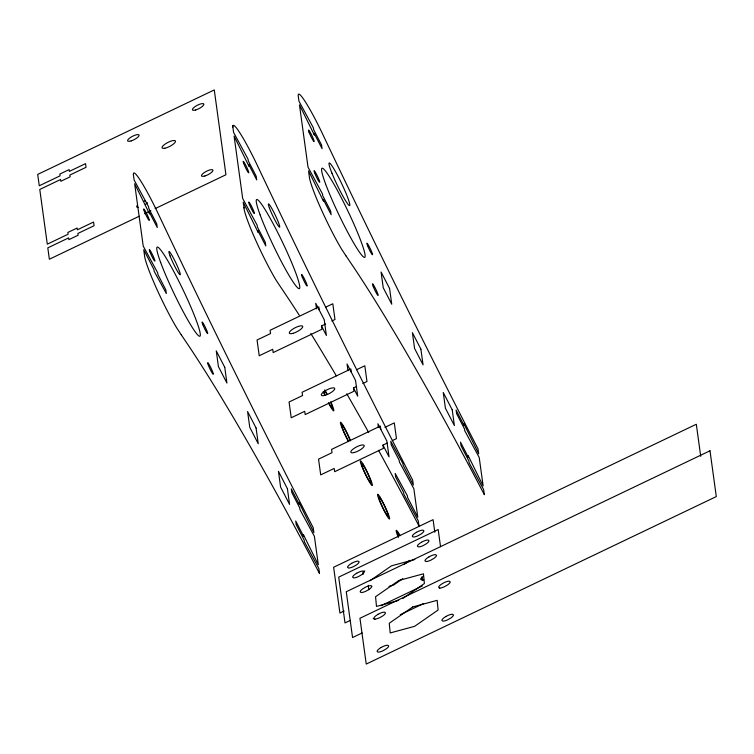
<?xml version="1.0" encoding="UTF-8"?>
<svg xmlns="http://www.w3.org/2000/svg" width="754" height="754" viewBox="0 0 754 754"><rect width="100%" height="100%" fill="white"/><g stroke="black" fill="none" stroke-linecap="round" stroke-linejoin="round"><path stroke-width="1.13" d="M364.785 570.938L362.91 572.239L363.117 574.397M369.884 580.816L391.486 565.811L414.804 559.496M404.257 564.228L409.884 560.316M402.777 578.667L393.381 585.189L388.941 586.395M402.806 598.497L424.408 583.502L423.456 573.813L399.026 580.429L375.549 596.734L376.5 606.423L398.706 600.401M139.236 216.228L49.368 259.225L47.804 247.859L68.623 237.896L68.868 239.668L78.114 235.239L77.879 233.467L94.071 225.719L93.562 222.044L77.37 229.791L77.125 228.019L67.869 232.449L68.114 234.221L47.295 244.183L39.774 189.461L60.584 179.499L60.829 181.271L70.084 176.841L69.839 175.069L86.031 167.322L85.522 163.646L69.33 171.394L69.095 169.622L59.839 174.051L60.084 175.823L39.265 185.786L37.7 174.41L214.268 89.933L225.936 174.749L155.098 208.641M144.523 213.693L150.866 210.658M325.539 307.236L332.806 303.768L334.974 319.507L331.864 321.006M319.319 310.224L318.867 306.944L270.092 330.271L270.545 333.551L257.057 340.007L259.225 355.756L272.712 349.3L273.165 352.58L321.93 329.253L321.487 325.964L325.634 323.984M356.51 369.743L364.813 365.775L366.981 381.515L362.825 383.503M351.317 372.231L350.864 368.951L302.1 392.278L302.552 395.558L289.055 402.014L291.223 417.763L304.72 411.307L305.172 414.587L353.937 391.26L353.485 387.971L356.604 386.482M384.955 427.358L394.295 422.89L396.463 438.639L392.306 440.628M380.798 429.346L380.355 426.067L331.581 449.403L332.033 452.683L318.546 459.139L320.704 474.888L334.201 468.432L334.653 471.712L383.418 448.376L382.966 445.096L387.122 443.107M344.154 611.023L339.922 613.049L333.617 567.253L433.079 519.666L434.813 532.258M350.308 620.391L345.012 622.927L338.716 577.121L438.178 529.534L440.543 546.707M380.987 605.707L422.259 585.971M362.108 632.974L352.561 637.545L346.256 591.739L696.31 424.257L700.72 456.311M400.289 614.699L423.625 603.539M439.525 588.016L438.649 587.375A6.616 1.932 -27.3 0 1 441.373 584.237L444.238 582.578A6.334 1.857 -27.3 0 1 449.346 581.193L450.213 581.843A6.616 1.932 -27.3 0 1 447.499 584.972L444.634 586.631A6.334 1.857 -27.3 0 1 439.525 588.016L439.761 588.393M324.776 390.713L325.059 391.147A10.735 1.056 64.4 0 1 326.944 394.483M399.46 535.293L398.555 533.926A10.735 1.056 64.4 0 0 398.357 536.443M371.76 586.301L370.883 585.66A6.334 1.857 -27.3 0 0 365.775 587.036L362.91 588.695A6.616 1.932 -27.3 0 0 360.195 591.833L361.062 592.474A6.334 1.857 -27.3 0 0 366.171 591.089L369.036 589.439A6.616 1.932 -27.3 0 0 371.76 586.301M374.992 619.383L374.125 618.742A6.334 1.857 -27.3 0 0 373.164 618.761M321.487 325.964L326.388 335.473L324.22 319.724L315.728 303.268L316.501 308.886M353.485 387.971L357.707 396.161L355.549 380.412L347.047 363.956L347.98 370.704M382.966 445.096L389.036 456.849L386.868 441.099L377.905 423.729L378.367 427.103M232.656 125.55L233.599 132.45L248.047 159.141L248.292 160.913L256.2 176.238L256.709 179.914L248.801 164.589L249.046 166.361L234.108 136.116L242.684 198.49L257.133 225.182L257.378 226.954L265.295 242.279L265.794 245.955L257.887 230.63L258.132 232.402L243.193 202.166L244.089 207.953L243.919 207.463M368.32 585.349L368.744 589.656M299.253 315.21A535.783 52.667 64.4 0 0 289.348 300.026L276.36 280.611A47.653 4.684 64.4 0 1 255.238 239.169A47.653 4.684 64.4 0 1 243.957 207.699M310.818 333.551A535.783 52.667 64.4 0 1 320.478 349.281L331.732 368.046A535.783 52.667 64.4 0 1 336.341 375.86M346.746 393.758A535.783 52.667 64.4 0 1 368.687 432.523M378.508 450.279A535.783 52.667 64.4 0 1 418.979 525.943L418.291 520.882L403.842 494.19L403.597 492.419L395.68 477.094L395.181 473.418L407.367 495.736L407.612 497.508L417.782 517.216L413.861 488.733L399.413 462.042L399.168 460.27L391.26 444.945L390.751 441.269L402.947 463.578L403.183 465.35L413.362 485.058L412.683 480.138A1067.749 104.957 64.4 0 1 347.302 350.902L334.239 324.531A1067.749 104.957 64.4 0 1 256.841 164.372A45.051 4.43 64.4 0 0 232.863 127.115M423.72 579.685A6.334 1.857 -27.3 0 1 421.524 579.958L420.657 579.317A6.616 1.932 -27.3 0 1 423.371 576.179M147.482 202.703A6.437 1.885 -27.3 0 1 145.381 204.438M138.387 207.359A6.437 1.885 -27.3 0 1 137.398 205.295M143.882 201.299A6.437 1.885 -27.3 0 1 145.286 200.856M330.817 402.674A10.735 1.056 64.4 0 1 329.46 404.078M324.795 394.417A10.735 1.056 64.4 0 1 323.956 392.287M330.77 401.778A13.657 1.338 64.4 0 1 333.692 410.873A13.657 1.338 64.4 0 1 328.376 402.721M324.842 395.313A13.657 1.338 64.4 0 1 323.23 391.43M324.748 389.856A13.657 1.338 64.4 0 1 327.227 394.37M348.508 441.618A13.657 1.338 64.4 0 1 341.505 426.613A13.657 1.338 64.4 0 1 341.76 423.418L342.91 425.162A13.657 1.338 64.4 0 1 350.233 439.836M348.056 440.11A10.735 1.056 64.4 0 1 342.552 428.319A10.735 1.056 64.4 0 1 342.75 425.803L343.654 427.179A10.735 1.056 64.4 0 1 350.252 440.836M398.376 537.442A13.657 1.338 64.4 0 1 397.565 531.542L398.715 533.285A13.657 1.338 64.4 0 1 400.101 535.66M421.703 578.073A10.735 1.056 64.4 0 1 422.937 580.542M421.58 577.178A13.657 1.338 64.4 0 1 423.154 580.326M412.721 606.951L389.243 623.256L390.186 632.945L414.615 626.329L438.102 610.024L437.15 600.335L412.721 606.951M351.647 563.332L350.271 564.209A6.616 1.932 -27.3 0 0 347.556 567.347L348.423 567.988A6.334 1.857 -27.3 0 0 353.532 566.603L356.397 564.944A6.616 1.932 -27.3 0 0 359.121 561.815L358.244 561.164A6.334 1.857 -27.3 0 0 353.136 562.55L351.647 563.332M416.415 532.352L415.039 533.219A6.616 1.932 -27.3 0 0 412.325 536.358L413.192 536.999A6.334 1.857 -27.3 0 0 418.3 535.613L421.166 533.964A6.616 1.932 -27.3 0 0 423.88 530.825L423.013 530.175A6.334 1.857 -27.3 0 0 417.904 531.561L416.415 532.352M356.746 573.21L355.37 574.077A6.616 1.932 -27.3 0 0 352.655 577.215L353.522 577.856A6.334 1.857 -27.3 0 0 358.631 576.48L361.496 574.821A6.616 1.932 -27.3 0 0 364.21 571.683L363.343 571.042A6.334 1.857 -27.3 0 0 358.235 572.427L356.746 573.21M421.514 542.22L420.138 543.087A6.616 1.932 -27.3 0 0 417.414 546.226L418.291 546.867A6.334 1.857 -27.3 0 0 423.399 545.491L426.264 543.832A6.616 1.932 -27.3 0 0 428.979 540.693L428.112 540.053A6.334 1.857 -27.3 0 0 423.003 541.438L421.514 542.22M429.054 556.838L427.678 557.706A6.616 1.932 -27.3 0 0 424.964 560.844L425.831 561.485A6.334 1.857 -27.3 0 0 430.939 560.109L433.804 558.45A6.616 1.932 -27.3 0 0 436.519 555.312L435.652 554.671A6.334 1.857 -27.3 0 0 430.543 556.056L429.054 556.838M377.98 614.35L376.604 615.226A6.616 1.932 -27.3 0 0 373.89 618.365L374.757 619.006A6.334 1.857 -27.3 0 0 379.865 617.62L382.73 615.961A6.616 1.932 -27.3 0 0 385.445 612.832L384.578 612.182A6.334 1.857 -27.3 0 0 379.469 613.567L377.98 614.35M381.213 647.441L379.837 648.308A6.616 1.932 -27.3 0 0 377.123 651.447L377.999 652.087A6.334 1.857 -27.3 0 0 383.107 650.702L385.963 649.053A6.616 1.932 -27.3 0 0 388.687 645.914L387.81 645.273A6.334 1.857 -27.3 0 0 382.702 646.649L381.213 647.441M445.982 616.452L444.606 617.319A6.616 1.932 -27.3 0 0 441.891 620.457L442.758 621.098A6.334 1.857 -27.3 0 0 447.867 619.713L450.732 618.063A6.616 1.932 -27.3 0 0 453.456 614.925L452.579 614.284A6.334 1.857 -27.3 0 0 447.471 615.66L445.982 616.452M709.995 450.779L359.95 618.271L366.246 664.067L716.3 496.584L709.995 450.779M346.105 256.03L341.713 249.348A47.653 4.684 64.4 0 1 320.591 207.906A47.653 4.684 64.4 0 1 309.3 176.436L308.546 170.894L323.475 201.13L323.23 199.358L331.147 214.692L330.638 211.016L322.731 195.691L322.486 193.919L308.037 167.218L299.451 104.853L314.39 135.089L314.145 133.317L322.062 148.651L321.553 144.975L313.645 129.641L313.4 127.869L298.952 101.177L298.216 95.843A45.051 4.43 64.4 0 1 322.184 133.109A1067.749 104.957 64.4 0 0 399.592 293.268L412.655 319.63A1067.749 104.957 64.4 0 0 478.027 448.875L478.705 453.795L463.776 423.559L464.012 425.331L456.104 409.997L456.613 413.673L464.521 428.998L464.766 430.77L479.214 457.471L483.135 485.944L468.196 455.708L468.441 457.48L460.524 442.155L461.033 445.821L468.941 461.156L469.186 462.928L483.634 489.619L484.332 494.671A535.783 52.667 64.4 0 0 397.075 336.784L385.822 318.009A535.783 52.667 64.4 0 0 354.7 268.754L346.105 256.03M181.299 334.88L176.898 328.197A47.653 4.684 64.4 0 1 155.776 286.756A47.653 4.684 64.4 0 1 144.495 255.295L143.731 249.753L153.901 269.461L154.146 271.233L166.332 293.551L165.823 289.875L157.916 274.541L157.671 272.769L143.222 246.077L134.646 183.712L149.575 213.947L149.339 212.176L157.247 227.501L156.738 223.825L148.83 208.5L148.585 206.728L134.137 180.036L133.401 174.702A45.051 4.43 64.4 0 1 157.379 211.968A1067.749 104.957 64.4 0 0 234.777 372.118L247.84 398.489A1067.749 104.957 64.4 0 0 313.221 527.725L313.89 532.654L298.961 502.409L299.206 504.181L291.289 488.856L291.798 492.532L299.706 507.857L299.951 509.629L314.399 536.32L318.32 564.803L303.381 534.567L303.626 536.339L295.719 521.005L296.218 524.68L304.135 540.015L304.371 541.787L318.819 568.478L319.517 573.53A535.783 52.667 64.4 0 0 232.26 415.642L221.016 396.868A535.783 52.667 64.4 0 0 189.885 347.613L181.299 334.88M362.863 463.814L361.713 462.07A13.657 1.338 64.4 0 0 364.842 473.182A13.657 1.338 64.4 0 0 372.269 484.426A13.657 1.338 64.4 0 0 362.863 463.814M363.607 465.821L362.702 464.455A10.735 1.056 64.4 0 0 365.162 473.192A10.735 1.056 64.4 0 0 371.006 482.032A10.735 1.056 64.4 0 0 363.607 465.821M380.12 497.254L378.97 495.51A13.657 1.338 64.4 0 0 382.099 506.622A13.657 1.338 64.4 0 0 389.526 517.866A13.657 1.338 64.4 0 0 380.12 497.254M380.864 499.261L379.959 497.894A10.735 1.056 64.4 0 0 382.429 506.631A10.735 1.056 64.4 0 0 388.263 515.472A10.735 1.056 64.4 0 0 380.864 499.261M389.573 288.452L381.072 271.996L383.239 287.745L391.741 304.201L389.573 288.452M420.892 349.149L412.4 332.684L414.568 348.433L423.06 364.889L420.892 349.149M452.221 409.837L443.248 392.466L445.416 408.206L454.389 425.576L452.221 409.837M224.758 367.311L216.266 350.855L218.424 366.604L226.926 383.06L224.758 367.311M256.077 427.999L247.585 411.543L249.753 427.292L258.245 443.748L256.077 427.999M287.406 488.686L278.443 471.316L280.601 487.065L289.574 504.435L287.406 488.686M269.546 208.349A12.884 1.263 64.4 0 0 279.291 227.048A12.884 1.263 64.4 0 0 273.287 211.186A12.884 1.263 64.4 0 0 269.546 208.349M243.655 163.335A6.437 0.631 64.4 0 0 248.547 172.817A6.437 0.631 64.4 0 0 245.691 165.126A6.437 0.631 64.4 0 0 243.655 163.335M302.26 277.02A6.437 0.631 64.4 0 0 307.057 286.039A6.437 0.631 64.4 0 0 303.758 277.632A6.437 0.631 64.4 0 0 302.26 277.02M249.254 204.023A6.437 0.631 64.4 0 0 254.145 213.505A6.437 0.631 64.4 0 0 251.289 205.814A6.437 0.631 64.4 0 0 249.254 204.023M131.177 140.904A6.437 1.885 -27.3 0 0 139.085 135.023A6.437 1.885 -27.3 0 0 129.801 137.935A6.437 1.885 -27.3 0 0 131.177 140.904M195.616 110.009A6.437 1.885 -27.3 0 0 203.891 104.137A6.437 1.885 -27.3 0 0 194.852 106.748A6.437 1.885 -27.3 0 0 195.616 110.009M204.909 175.993A6.437 1.885 -27.3 0 0 212.958 170.112A6.437 1.885 -27.3 0 0 203.75 172.92A6.437 1.885 -27.3 0 0 204.909 175.993M164.815 148.255A7.512 2.196 -27.3 0 0 175.484 141.601A7.512 2.196 -27.3 0 0 165.993 143.496A7.512 2.196 -27.3 0 0 164.815 148.255M260.158 214.984A49.387 4.854 64.4 0 0 297.698 287.839A49.387 4.854 64.4 0 0 276.021 229.178A49.387 4.854 64.4 0 0 260.158 214.984M208.443 365.436A6.437 0.631 64.4 0 0 213.222 374.314A6.437 0.631 64.4 0 0 209.81 365.747A6.437 0.631 64.4 0 0 208.443 365.436M202.798 324.616A6.437 0.631 64.4 0 0 207.595 333.626A6.437 0.631 64.4 0 0 204.296 325.219A6.437 0.631 64.4 0 0 202.798 324.616M144.193 210.931A6.437 0.631 64.4 0 0 149.085 220.413A6.437 0.631 64.4 0 0 146.229 212.722A6.437 0.631 64.4 0 0 144.193 210.931M170.084 255.936A12.884 1.263 64.4 0 0 179.829 274.635A12.884 1.263 64.4 0 0 173.825 258.773A12.884 1.263 64.4 0 0 170.084 255.936M149.792 251.61A6.437 0.631 64.4 0 0 154.683 261.091A6.437 0.631 64.4 0 0 151.827 253.401A6.437 0.631 64.4 0 0 149.792 251.61M160.696 262.581A49.387 4.854 64.4 0 0 198.236 335.436A49.387 4.854 64.4 0 0 176.559 276.765A49.387 4.854 64.4 0 0 160.696 262.581M331.967 173.194A23.619 2.319 64.4 0 0 349.422 205.588A23.619 2.319 64.4 0 0 336.793 173.995A23.619 2.319 64.4 0 0 331.967 173.194M314.597 172.751A6.437 0.631 64.4 0 0 319.498 182.232A6.437 0.631 64.4 0 0 316.642 174.542A6.437 0.631 64.4 0 0 314.597 172.751M309.008 132.073A6.437 0.631 64.4 0 0 313.9 141.554A6.437 0.631 64.4 0 0 311.044 133.863A6.437 0.631 64.4 0 0 309.008 132.073M373.258 286.577A6.437 0.631 64.4 0 0 378.037 295.455A6.437 0.631 64.4 0 0 374.625 286.888A6.437 0.631 64.4 0 0 373.258 286.577M367.603 245.757A6.437 0.631 64.4 0 0 372.41 254.767A6.437 0.631 64.4 0 0 369.102 246.36A6.437 0.631 64.4 0 0 367.603 245.757M325.511 183.722A49.387 4.854 64.4 0 0 363.051 256.577A49.387 4.854 64.4 0 0 341.373 197.906A49.387 4.854 64.4 0 0 325.511 183.722M354.55 452.447A7.512 2.196 -27.3 0 0 364.239 445.605A7.512 2.196 -27.3 0 0 353.72 448.611A7.512 2.196 -27.3 0 0 354.55 452.447M293.061 333.325A7.512 2.196 -27.3 0 0 302.75 326.482A7.512 2.196 -27.3 0 0 292.232 329.479A7.512 2.196 -27.3 0 0 293.061 333.325M325.068 395.332A7.512 2.196 -27.3 0 0 334.757 388.489A7.512 2.196 -27.3 0 0 324.239 391.486A7.512 2.196 -27.3 0 0 325.068 395.332"/></g></svg>
